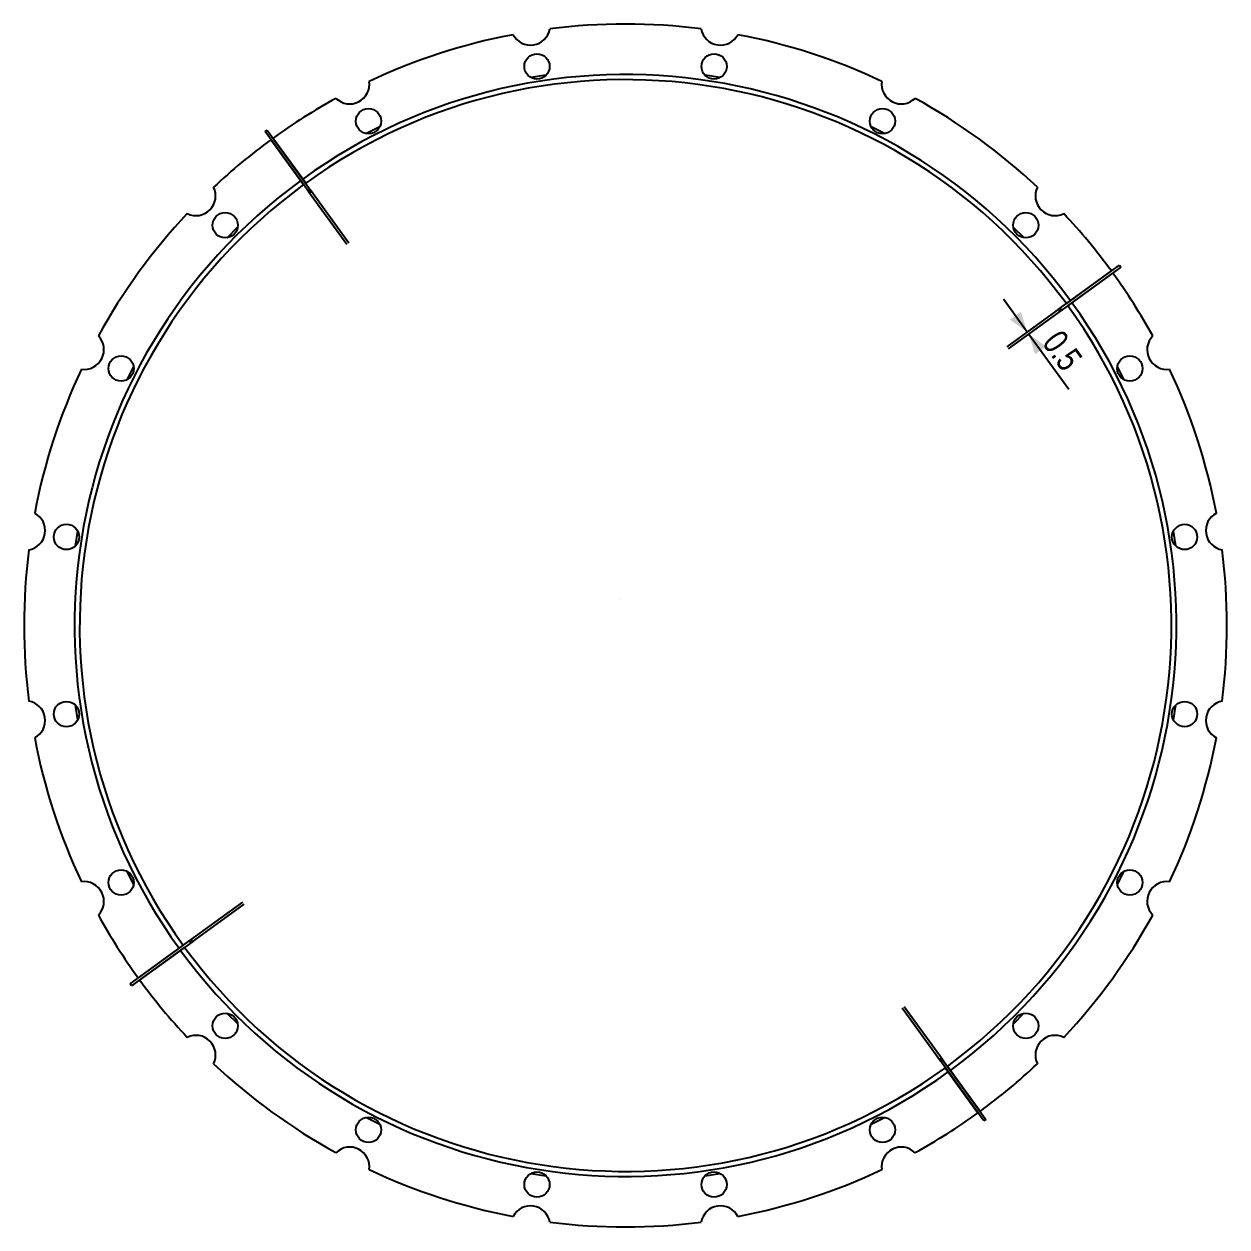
# Model space of a CAD drawing. Header units: millimetres. Extents: x -235 to 540, y -175 to 360.
# Drawn here: x 301.7 to 539.7, y 121.7 to 359.7 of the extents above; entities that cross this region are included whole.
import ezdxf

# ---------------------------------------------------------------- set-up
doc = ezdxf.new("R2010")
doc.units = ezdxf.units.MM
doc.layers.get('0').update_dxf_attribs({"color": 1, "linetype": 'CONTINUOUS'})
doc.layers.add('BEM', color=1, linetype='CONTINUOUS')

# ---------------------------------------------------------------- blocks, each defined once
blk = doc.blocks.new('Fig_001')
at = {"color": 4, "linetype": 'CONTINUOUS'}
for p, q in [((506.35, 303.2), (518.48, 312.01)), ((518.48, 312.01), (518.77, 311.61)), ((518.77, 311.61), (506.64, 302.79)), ((506.64, 302.79), (506.35, 303.2))]:
    blk.add_line(p, q, dxfattribs=at)
at = {"color": 1, "linetype": 'CONTINUOUS'}
for p in [(506.75, 303.49), (506.9, 303.29)]:
    blk.add_point(p, dxfattribs=at)

msp = doc.modelspace()

# ---------------------------------------------------------------- linework, layer by layer
at = {"color": 7, "linetype": 'CONTINUOUS'}
for p, q in [((404.97, 349.56), (402.06, 349.1)), ((439.39, 349.11), (436.48, 349.57)), ((372.1, 339.36), (369.47, 338.03)), ((471.98, 338.04), (469.35, 339.38)), ((350.59, 336.82), (357.05, 327.92)), ((357.46, 328.21), (350.99, 337.11)), ((341.9, 317.42), (343.98, 319.5)), ((497.46, 319.53), (499.54, 317.45)), ((516.86, 310.84), (507.96, 304.37)), ((508.26, 303.97), (517.16, 310.43)), ((323.39, 291.93), (322.05, 289.31)), ((519.41, 289.33), (518.07, 291.95)), ((312.32, 259.34), (311.86, 256.43)), ((529.61, 256.46), (529.15, 259.36)), ((311.86, 224.92), (312.32, 222.02)), ((529.15, 222.04), (529.61, 224.95)), ((322.06, 192.05), (323.4, 189.43)), ((518.08, 189.45), (519.42, 192.07)), ((333.22, 177.41), (324.32, 170.95)), ((324.61, 170.54), (333.51, 177.01)), ((344.01, 161.85), (341.93, 163.93)), ((499.57, 163.96), (497.49, 161.88)), ((484.01, 153.17), (490.48, 144.27)), ((490.89, 144.56), (484.42, 153.46)), ((369.5, 143.34), (372.12, 142.01)), ((469.37, 142.02), (472, 143.35)), ((402.09, 132.27), (405, 131.81)), ((436.5, 131.82), (439.41, 132.28))]:
    msp.add_line(p, q, dxfattribs=at)
at = {"color": 2, "linetype": 'CONTINUOUS'}
msp.add_line((419.75, 245.88), (419.75, 245.88, -20), dxfattribs=at)
at = {"color": 7, "linetype": 'CONTINUOUS'}
for centre in [(403.22, 351.31), (438.26, 351.31), (369.89, 340.48), (471.58, 340.48), (341.54, 319.89), (499.93, 319.89), (320.94, 291.54), (520.53, 291.54), (310.12, 258.21), (531.36, 258.21), (310.12, 223.17), (531.36, 223.17), (320.94, 189.84), (520.53, 189.84), (341.54, 161.49), (499.93, 161.49), (369.89, 140.9), (471.58, 140.9), (403.22, 130.07), (438.26, 130.07)]:
    msp.add_circle(centre, 2.5, dxfattribs=at)
for centre, radius, start, end in [((420.74, 240.69), 119, 82.7778, 97.2222), ((420.74, 240.69), 119, 100.7778, 115.2222), ((401.93, 359.41), 3.9, -152.1931, -9.8069), ((439.54, 359.41), 3.9, -170.1931, -27.8069), ((420.74, 240.69), 119, 64.7778, 79.2222), ((420.74, 240.69), 109, 36.1314, 125.8686), ((420.74, 240.69), 108, 36.1326, 125.8674), ((366.17, 347.79), 3.9, -134.1931, 8.1931), ((475.31, 347.79), 3.9, 171.8069, -45.8069), ((420.74, 240.69), 119, 118.7778, 125.8796), ((420.74, 240.69), 119, 46.7778, 61.2222), ((420.74, 240.69), 119, 126.1204, 133.2222), ((420.74, 240.69), 109, 126.1314, -144.1314), ((420.74, 240.69), 108, 126.1326, -144.1326), ((335.74, 325.69), 3.9, -116.1931, 26.1931), ((505.73, 325.69), 3.9, 153.8069, -63.8069), ((420.74, 240.69), 119, 136.7778, 151.2222), ((420.74, 240.69), 119, 36.1204, 43.2222), ((420.74, 240.69), 119, 28.7778, 35.8796), ((420.74, 240.69), 108, -53.8674, 35.8674), ((420.74, 240.69), 109, -53.8686, 35.8686), ((313.64, 295.26), 3.9, -98.1931, 44.1931), ((527.84, 295.26), 3.9, 135.8069, -81.8069), ((420.74, 240.69), 119, 154.7778, 169.2222), ((420.74, 240.69), 119, 10.7778, 25.2222), ((302.02, 259.49), 3.9, -80.1931, 62.1931), ((539.46, 259.49), 3.9, 117.8069, -99.8069), ((420.74, 240.69), 119, 172.7778, -172.7778), ((420.74, 240.69), 119, -7.2222, 7.2222), ((302.02, 221.89), 3.9, -62.1931, 80.1931), ((539.46, 221.89), 3.9, 99.8069, -117.8069), ((420.74, 240.69), 119, -169.2222, -154.7778), ((420.74, 240.69), 119, -25.2222, -10.7778), ((313.64, 186.12), 3.9, -44.1931, 98.1931), ((527.84, 186.12), 3.9, 81.8069, -135.8069), ((420.74, 240.69), 119, -151.2222, -144.1204), ((420.74, 240.69), 119, -43.2222, -28.7778), ((420.74, 240.69), 109, -143.8686, -54.1314), ((420.74, 240.69), 108, -143.8674, -54.1326), ((420.74, 240.69), 119, -143.8796, -136.7778), ((335.74, 155.7), 3.9, -26.1931, 116.1931), ((505.73, 155.7), 3.9, 63.8069, -153.8069), ((420.74, 240.69), 119, -133.2222, -118.7778), ((420.74, 240.69), 119, -53.8796, -46.7778), ((420.74, 240.69), 119, -61.2222, -54.1204), ((366.17, 133.59), 3.9, -8.1931, 134.1931), ((475.31, 133.59), 3.9, 45.8069, -171.8069), ((420.74, 240.69), 119, -115.2222, -100.7778), ((420.74, 240.69), 119, -79.2222, -64.7778), ((401.93, 121.97), 3.9, 9.8069, 152.1931), ((439.54, 121.97), 3.9, 27.8069, 170.1931), ((420.74, 240.69), 119, -97.2222, -82.7778)]:
    msp.add_arc(centre, radius, start, end, dxfattribs=at)
at = {"layer": 'BEM', "color": 1, "linetype": 'CONTINUOUS'}
for p, q in [((358.03, 326.57), (365.61, 316.14)), ((358.44, 326.86), (366.02, 316.43)), ((500.23, 298.75), (495.53, 305.23)), ((506.61, 303.39), (496.18, 295.82)), ((506.91, 302.99), (496.48, 295.41)), ((500.52, 298.35), (508.47, 287.42)), ((334.56, 178.39), (345, 185.97)), ((334.86, 177.99), (345.29, 185.57)), ((483.04, 154.52), (475.46, 164.95)), ((483.44, 154.81), (475.86, 165.24))]:
    msp.add_line(p, q, dxfattribs=at)
for points in [[(500.23, 298.75), (496.79, 301.2), (498.96, 302.78)], [(500.52, 298.35), (503.96, 295.9), (501.79, 294.33)]]:
    msp.add_solid(points, dxfattribs=at)

# ---------------------------------------------------------------- block references
for p, rotation in [((661.43, -180.05), 90), ((841.47, 481.38), 180), ((180.05, 661.43), -90)]:
    msp.add_blockref('Fig_001', p, dxfattribs=dict(rotation=rotation))
msp.add_blockref('Fig_001', (0, 0))

# ---------------------------------------------------------------- texts
at = {"layer": 'BEM', "color": 1, "linetype": 'CONTINUOUS', "width": 0.8}
msp.add_text('0.5', height=5, rotation=-54, dxfattribs=at).set_placement((503, 296.63))

doc.saveas('drawing.dxf')
